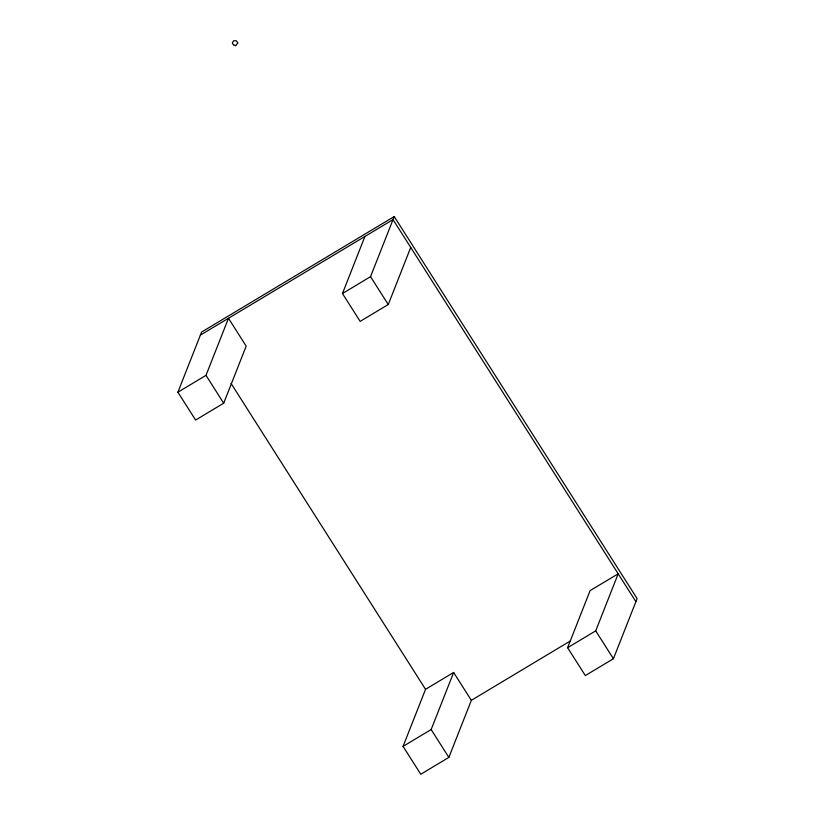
<?xml version="1.0" encoding="UTF-8"?>
<svg xmlns="http://www.w3.org/2000/svg" width="815" height="815" viewBox="0 0 815 815"><rect width="100%" height="100%" fill="white"/><g stroke="black" fill="none" stroke-linecap="round" stroke-linejoin="round"><path stroke-width="1.22" d="M177.894 392.198L205.991 375.348L228.475 318.278L246.181 346.141L223.697 403.201L195.61 420.051L177.894 392.198L201.58 332.072L394.226 216.546L637.106 598.597L613.42 658.724L585.323 675.574L567.617 647.711L590.091 590.641L618.188 573.801L595.704 630.871L567.617 647.711M410.729 247.454L388.256 304.525L360.159 321.375L342.453 293.522L364.926 236.452M342.453 293.522L370.54 276.672L394.226 216.546M403.058 746.387L425.542 689.317L453.639 672.477L471.345 700.33L448.861 757.4L420.774 774.25L403.058 746.387L431.155 729.547L453.639 672.477M200.378 335.128L393.024 219.602L635.894 601.653M471.345 700.33L570.51 640.865M370.54 276.672L388.256 304.525M595.704 630.871L613.42 658.724M231.083 383.427L425.542 689.317M205.991 375.348L223.697 403.201M431.155 729.547L448.861 757.4M237.766 42.95L235.637 45.844L234.588 44.917L233.834 45.365L232.346 43.032L233.548 40.801L236.34 40.75L237.766 42.95"/></g></svg>
